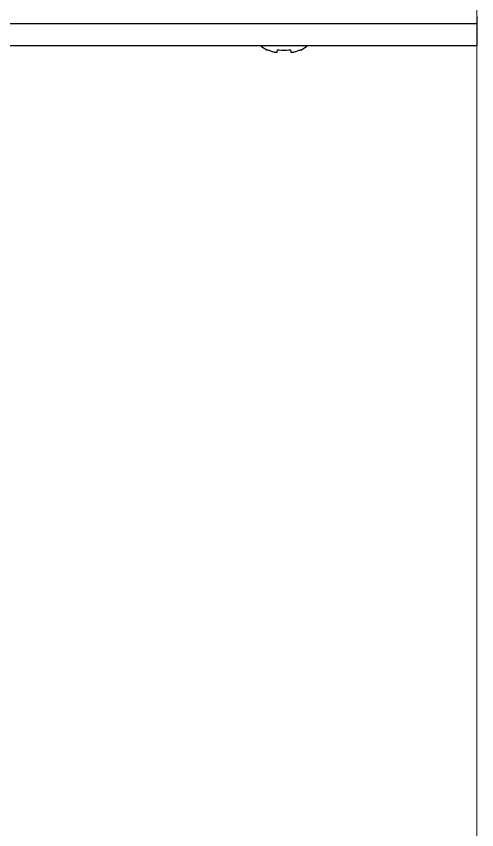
# Model space of a CAD drawing. Extents: x 9119 to 14551, y -233 to 2082.
# Drawn here: x 13390.6 to 13451.6, y 116 to 223.5 of the extents above; entities that cross this region are included whole.
import ezdxf

# ---------------------------------------------------------------- set-up
doc = ezdxf.new("R2010")
doc.units = 0
doc.header["$LTSCALE"] = 10
doc.header["$MEASUREMENT"] = 0
doc.layers.add('1', color=7, linetype='CONTINUOUS', true_color=0xffffff)
doc.layers.add('치수선', color=7, linetype='CONTINUOUS', lineweight=20)

msp = doc.modelspace()

# ---------------------------------------------------------------- linework, layer by layer
at = {"layer": '1', "color": 7, "linetype": 'Continuous', "lineweight": -3}
for p, q in [((13451.57, 223.54), (13451.57, 222.54)), ((13423.86, 219.07), (13423.86, 219.11)), ((13425.17, 218.84), (13425.2, 219.06)), ((13426.93, 219.06), (13426.97, 218.84)), ((13428.27, 219.11), (13428.28, 219.07))]:
    msp.add_line(p, q, dxfattribs=at)
for start, end in [(232.7873, 243.9019), (296.0981, 307.2127)]:
    msp.add_arc((13426.07, 223.58), 5.02, start, end, dxfattribs=at)
for centre, major_axis, start_param, end_param in [((13426.07, 223.59), (-5.02, 0), 1.15813, 1.289824), ((13426.07, 223.82), (-4.83, 0), 1.43466, 1.706932), ((13426.07, 223.59), (-5.02, 0), 1.851769, 1.983462)]:
    msp.add_ellipse(centre, major_axis=major_axis, ratio=0.984808, start_param=start_param, end_param=end_param, dxfattribs=at)
msp.add_open_spline([(13451.57, 223.41), (13451.57, 223.35), (13451.57, 223.3), (13451.57, 223.24)], degree=3, dxfattribs=at)
for points, knots in [([(13451.57, 222.54), (13421.37, 222.54), (13390.7, 222.54), (13360.04, 222.54), (13359.09, 222.54), (13358.62, 222.54), (13357.68, 222.54), (13357.21, 222.54), (13356.26, 222.54), (13355.79, 222.54), (13354.85, 222.54), (13354.38, 222.54), (13353.79, 222.54), (13353.67, 222.54), (13353.43, 222.54), (13353.08, 222.54), (13352.73, 222.54), (13351.55, 222.54), (13350.61, 222.54), (13349.19, 222.54), (13348.72, 222.54), (13347.78, 222.54), (13347.31, 222.54), (13346.61, 222.54), (13346.26, 222.54), (13345.9, 222.54), (13345.67, 222.54), (13345.55, 222.54), (13344.97, 222.54), (13344.5, 222.54), (13343.8, 222.54), (13343.57, 222.54), (13343.11, 222.54), (13342.88, 222.54), (13342.2, 222.54), (13341.75, 222.54), (13340.41, 222.54), (13339.53, 222.54), (13338.47, 222.54), (13338.26, 222.54), (13337.83, 222.54), (13337.62, 222.54), (13337, 222.54), (13336.59, 222.54), (13335.37, 222.54), (13334.58, 222.54), (13333.42, 222.54), (13333.04, 222.54), (13332.57, 222.54), (13332.47, 222.54), (13332.29, 222.54), (13332.01, 222.54), (13331.73, 222.54), (13330.83, 222.54), (13330.14, 222.54), (13328.82, 222.54), (13328.18, 222.54), (13326.98, 222.54), (13326.4, 222.54), (13325.71, 222.54), (13325.51, 222.54), (13325.31, 222.54), (13325.18, 222.54), (13325.11, 222.54), (13324.79, 222.54), (13324.53, 222.54), (13323.79, 222.54), (13323.33, 222.54), (13322.68, 222.54), (13322.47, 222.54), (13322.06, 222.54), (13321.86, 222.54), (13321.29, 222.54), (13320.93, 222.54), (13320.26, 222.54), (13319.95, 222.54), (13319.37, 222.54), (13319.1, 222.54), (13318.79, 222.54), (13318.73, 222.54), (13318.61, 222.54), (13318.43, 222.54), (13318.27, 222.54), (13318.11, 222.54), (13318.06, 222.54), (13317.96, 222.54), (13317.81, 222.54), (13317.66, 222.54), (13317.39, 222.54), (13317.23, 222.54), (13316.91, 222.54), (13316.77, 222.54), (13316.56, 222.54), (13316.5, 222.54), (13316.37, 222.54), (13316.18, 222.54), (13316.01, 222.54), (13315.69, 222.54), (13315.51, 222.54), (13315.25, 222.54), (13315.17, 222.54), (13315.02, 222.54), (13314.81, 222.54), (13314.62, 222.54), (13314.4, 222.54), (13314.3, 222.54), (13314.11, 222.54), (13313.85, 222.54), (13313.66, 222.54), (13313.5, 222.54), (13313.45, 222.54), (13313.35, 222.54), (13313.31, 222.54), (13313.23, 222.54), (13313.19, 222.54), (13313.13, 222.54), (13313.09, 222.54), (13313.01, 222.54), (13312.96, 222.54), (13312.87, 222.54), (13312.76, 222.54), (13312.7, 222.54), (13312.66, 222.54), (13312.64, 222.54), (13312.62, 222.54), (13312.6, 222.54), (13312.58, 222.54), (13312.58, 222.54)], [0, 0, 0, 0, 0.288278, 0.292782, 0.292782, 0.297287, 0.297287, 0.301791, 0.301791, 0.306295, 0.306295, 0.3108, 0.3108, 0.311926, 0.311926, 0.313052, 0.315304, 0.315304, 0.324313, 0.324313, 0.328817, 0.328817, 0.333321, 0.333321, 0.335573, 0.3367, 0.3367, 0.337826, 0.337826, 0.34233, 0.34233, 0.344582, 0.344582, 0.346834, 0.346834, 0.351339, 0.351339, 0.360347, 0.360347, 0.362599, 0.362599, 0.364852, 0.364852, 0.369356, 0.369356, 0.378365, 0.378365, 0.382869, 0.382869, 0.383995, 0.383995, 0.385121, 0.387373, 0.387373, 0.396382, 0.396382, 0.405391, 0.405391, 0.414399, 0.414399, 0.416652, 0.417778, 0.417778, 0.418904, 0.418904, 0.423408, 0.423408, 0.432417, 0.432417, 0.436921, 0.436921, 0.441425, 0.441425, 0.450434, 0.450434, 0.459443, 0.459443, 0.468452, 0.468452, 0.470704, 0.470704, 0.472956, 0.47746, 0.47746, 0.479712, 0.479712, 0.481965, 0.486469, 0.486469, 0.495478, 0.495478, 0.504486, 0.504486, 0.508991, 0.508991, 0.513495, 0.522504, 0.522504, 0.540521, 0.540521, 0.54953, 0.54953, 0.558538, 0.576556, 0.576556, 0.594573, 0.594573, 0.61259, 0.648625, 0.648625, 0.666643, 0.666643, 0.68466, 0.68466, 0.702677, 0.702677, 0.720695, 0.720695, 0.756729, 0.756729, 0.792764, 0.864834, 0.864834, 0.900868, 0.900868, 0.936903, 1, 1, 1, 1]), ([(13451.57, 222.54), (13451.57, 222.06), (13451.57, 221.64), (13451.57, 221.19), (13451.57, 221.1), (13451.57, 220.94), (13451.57, 220.7), (13451.57, 220.5), (13451.57, 220.35), (13451.57, 220.32), (13451.57, 220.26), (13451.57, 220.18), (13451.57, 220.01), (13451.57, 219.9), (13451.57, 219.71), (13451.57, 219.65), (13451.57, 219.65)], [0, 0, 0, 0, 0.25, 0.25, 0.3125, 0.3125, 0.375, 0.5, 0.5, 0.53125, 0.53125, 0.5625, 0.625, 0.75, 0.75, 1, 1, 1, 1]), ([(13451.57, 219.65), (13424.49, 219.65), (13397.41, 219.65), (13366.94, 219.65), (13363.56, 219.65), (13358.48, 219.65), (13356.79, 219.65), (13354.25, 219.65), (13353.39, 219.65), (13352.17, 219.65), (13351.76, 219.65), (13351.09, 219.65), (13350.8, 219.65), (13349.5, 219.65), (13348.81, 219.65), (13347.69, 219.65), (13347.28, 219.65), (13346.25, 219.65), (13345.8, 219.65), (13344.67, 219.65), (13344.24, 219.65), (13343.56, 219.65), (13343.33, 219.65), (13342.42, 219.65), (13342.36, 219.65), (13342.27, 219.65), (13342.26, 219.65), (13342.25, 219.65)], [0, 0, 0, 0, 0.309286, 0.309286, 0.347947, 0.347947, 0.367278, 0.367278, 0.376943, 0.376943, 0.381775, 0.381775, 0.386608, 0.386608, 0.405938, 0.405938, 0.425269, 0.425269, 0.46393, 0.46393, 0.541251, 0.541251, 0.618573, 0.618573, 0.927859, 0.927859, 1, 1, 1, 1]), ([(13423.86, 219.11), (13423.86, 219.11), (13423.87, 219.11), (13423.87, 219.11), (13423.87, 219.11), (13423.87, 219.11), (13423.88, 219.11), (13423.88, 219.11), (13423.89, 219.11), (13423.9, 219.11), (13423.9, 219.11), (13423.91, 219.11), (13423.92, 219.11), (13423.93, 219.1), (13423.94, 219.1), (13423.95, 219.1), (13423.96, 219.09), (13423.97, 219.09), (13423.98, 219.09), (13423.99, 219.08), (13424, 219.08), (13424.03, 219.07), (13424.04, 219.06), (13424.05, 219.06)], [0, 0, 0, 0, 0.125, 0.125, 0.1875, 0.1875, 0.25, 0.25, 0.375, 0.375, 0.4375, 0.4375, 0.5, 0.5, 0.625, 0.625, 0.6875, 0.6875, 0.75, 0.75, 0.875, 0.875, 1, 1, 1, 1]), ([(13424.67, 218.84), (13424.7, 218.83), (13424.73, 218.82), (13424.78, 218.81), (13424.8, 218.81), (13424.83, 218.8), (13424.84, 218.8), (13424.88, 218.79), (13424.91, 218.79), (13424.95, 218.78), (13424.96, 218.78), (13424.99, 218.78), (13425, 218.78), (13425.03, 218.78), (13425.05, 218.78), (13425.08, 218.79), (13425.09, 218.79), (13425.11, 218.79), (13425.12, 218.79), (13425.13, 218.8), (13425.14, 218.81), (13425.15, 218.81), (13425.16, 218.82), (13425.16, 218.83), (13425.17, 218.84)], [0, 0, 0, 0, 0.125, 0.125, 0.1875, 0.1875, 0.25, 0.25, 0.375, 0.375, 0.4375, 0.4375, 0.5, 0.5, 0.625, 0.625, 0.6875, 0.6875, 0.75, 0.8125, 0.8125, 0.875, 0.875, 1, 1, 1, 1]), ([(13425.2, 219.06), (13425.2, 219.06), (13425.21, 219.07), (13425.21, 219.07), (13425.21, 219.08), (13425.22, 219.08), (13425.22, 219.08), (13425.23, 219.09), (13425.24, 219.09), (13425.25, 219.1), (13425.25, 219.1), (13425.26, 219.1), (13425.26, 219.1), (13425.28, 219.11), (13425.29, 219.11), (13425.31, 219.11), (13425.32, 219.11), (13425.35, 219.11), (13425.36, 219.11), (13425.38, 219.11), (13425.38, 219.11), (13425.4, 219.11), (13425.4, 219.11), (13425.41, 219.11)], [0, 0, 0, 0, 0.125, 0.125, 0.1875, 0.1875, 0.25, 0.25, 0.375, 0.375, 0.4375, 0.4375, 0.5, 0.5, 0.625, 0.625, 0.75, 0.75, 0.875, 0.875, 0.9375, 0.9375, 1, 1, 1, 1]), ([(13426.72, 219.11), (13426.73, 219.11), (13426.75, 219.11), (13426.77, 219.11), (13426.77, 219.11), (13426.78, 219.11), (13426.79, 219.11), (13426.81, 219.11), (13426.82, 219.11), (13426.84, 219.11), (13426.84, 219.11), (13426.85, 219.11), (13426.86, 219.11), (13426.87, 219.1), (13426.88, 219.1), (13426.89, 219.1), (13426.89, 219.09), (13426.9, 219.09), (13426.9, 219.09), (13426.91, 219.08), (13426.92, 219.08), (13426.92, 219.07), (13426.93, 219.06), (13426.93, 219.06)], [0, 0, 0, 0, 0.125, 0.125, 0.1875, 0.1875, 0.25, 0.25, 0.375, 0.375, 0.4375, 0.4375, 0.5, 0.5, 0.625, 0.625, 0.6875, 0.6875, 0.75, 0.75, 0.875, 0.875, 1, 1, 1, 1]), ([(13426.97, 218.84), (13426.97, 218.83), (13426.97, 218.82), (13426.98, 218.81), (13426.99, 218.81), (13427, 218.8), (13427, 218.8), (13427.02, 218.79), (13427.04, 218.79), (13427.07, 218.78), (13427.08, 218.78), (13427.1, 218.78), (13427.11, 218.78), (13427.14, 218.78), (13427.17, 218.78), (13427.21, 218.79), (13427.22, 218.79), (13427.25, 218.79), (13427.28, 218.79), (13427.3, 218.8), (13427.33, 218.81), (13427.35, 218.81), (13427.4, 218.82), (13427.43, 218.83), (13427.46, 218.84)], [0, 0, 0, 0, 0.125, 0.125, 0.1875, 0.1875, 0.25, 0.25, 0.375, 0.375, 0.4375, 0.4375, 0.5, 0.5, 0.625, 0.625, 0.6875, 0.6875, 0.75, 0.8125, 0.8125, 0.875, 0.875, 1, 1, 1, 1]), ([(13428.08, 219.06), (13428.09, 219.06), (13428.1, 219.07), (13428.12, 219.07), (13428.13, 219.08), (13428.14, 219.08), (13428.14, 219.08), (13428.16, 219.09), (13428.17, 219.09), (13428.19, 219.1), (13428.19, 219.1), (13428.2, 219.1), (13428.21, 219.1), (13428.22, 219.11), (13428.23, 219.11), (13428.24, 219.11), (13428.25, 219.11), (13428.26, 219.11), (13428.26, 219.11), (13428.26, 219.11), (13428.27, 219.11), (13428.27, 219.11), (13428.27, 219.11), (13428.27, 219.11)], [0, 0, 0, 0, 0.125, 0.125, 0.1875, 0.1875, 0.25, 0.25, 0.375, 0.375, 0.4375, 0.4375, 0.5, 0.5, 0.625, 0.625, 0.75, 0.75, 0.875, 0.875, 0.9375, 0.9375, 1, 1, 1, 1])]:
    msp.add_open_spline(points, degree=3, knots=knots, dxfattribs=at)
at = {"layer": '치수선'}
msp.add_line((13451.57, 41.15), (13451.57, 1283.36), dxfattribs=at)

doc.saveas('drawing.dxf')
